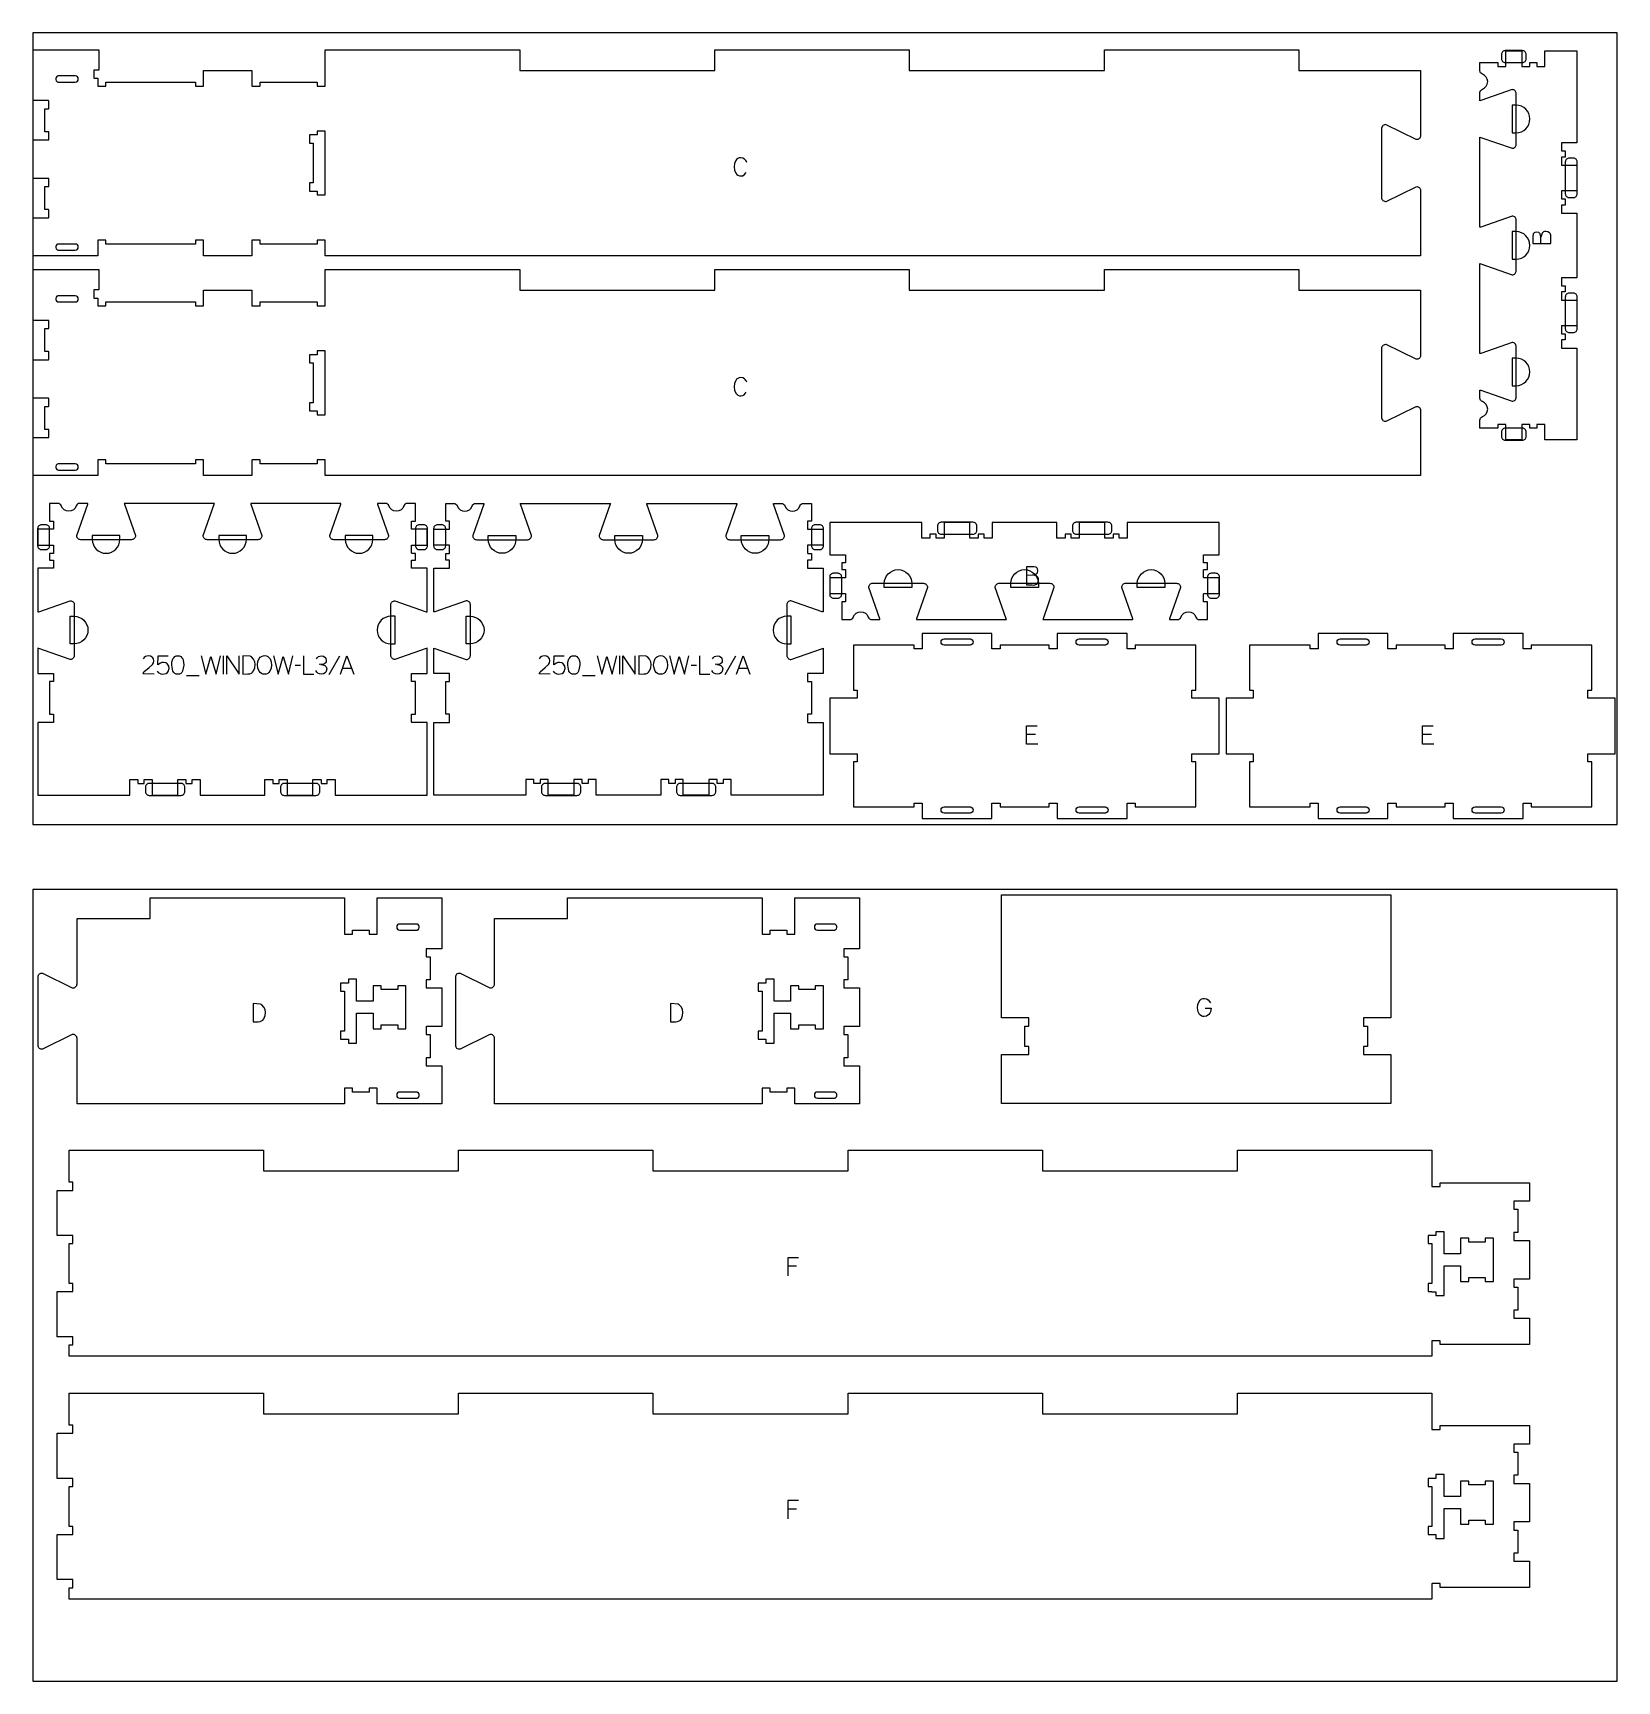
# Model space of a CAD drawing. Header units: millimetres. Extents: x -1220 to 1220, y -1270 to 3467.
# Drawn here: x -1220 to 1220, y -1270 to 1270 of the extents above; entities that cross this region are included whole.
import ezdxf

# ---------------------------------------------------------------- set-up
doc = ezdxf.new("R2010")
doc.units = ezdxf.units.MM
for name, color, linetype, true_color in [('0_SHEET_SPRUCEPLY_2440X122', 1, 'Continuous', 0xff0000), ('1_ANYTOOL_1MMDEEP_LABELS_S', 2, 'Continuous', 0xffff00), ('3_ANYTOOL_CUTTHROUGH_INSID', 4, 'Continuous', 0x00ffff), ('4_ANYTOOL_CUTTHROUGH_OUTSI', 5, 'Continuous', 0x0000ff), ('5_ANYTOOL_HALF_MILL_9MM_IN', 3, 'Continuous', 0x00ff00)]:
    doc.layers.add(name, color=color, linetype=linetype, true_color=true_color)

msp = doc.modelspace()

# ---------------------------------------------------------------- linework, layer by layer
at = {"layer": '0_SHEET_SPRUCEPLY_2440X122'}
for points in [[(-1220, 1270), (-1220, 50), (1220, 50), (1220, 1270)], [(-1220, -50), (-1220, -1270), (1220, -1270), (1220, -50)]]:
    msp.add_lwpolyline(points, close=True, dxfattribs=at)
at = {"layer": '1_ANYTOOL_1MMDEEP_LABELS_S'}
for p, q in [((-926.8, 310, 0), (-926.8, 282, 0)), ((-748, 309.6, 0), (-764.1, 280.8, 0)), ((-316.8, 310, 0), (-316.8, 282, 0)), ((-138, 309.6, 0), (-154.1, 280.8, 0)), ((-983.4, 279.6, 0), (-964.1, 279.6, 0)), ((-808.1, 295, 0), (-816.3, 294.9, 0)), ((-743.2, 290.9, 0), (-729.3, 290.9, 0)), ((-373.4, 279.6, 0), (-354.1, 279.6, 0)), ((-198.1, 295, 0), (-206.3, 294.9, 0)), ((-133.2, 290.9, 0), (-119.3, 290.9, 0)), ((324, 188.9, 0), (310.3, 188.9, 0)), ((934, 188.9, 0), (920.3, 188.9, 0)), ((-44, -630.7, 0), (-57.5, -630.7, 0)), ((-44, -1005, 0), (-57.5, -1005, 0))]:
    msp.add_line(p, q, dxfattribs=at)
for points in [[(-120.5, 1070.6, 0.131103), (-124.1, 1075.6), (-126.6, 1077.1), (-129.7, 1077.6), (-132.2, 1077.3), (-134.3, 1076.5), (-136.1, 1075.1), (-137.5, 1073.2), (-139.5, 1068.6), (-140.1, 1063.6), (-139.5, 1058.6), (-137.5, 1054), (-136, 1052.1), (-134.1, 1050.7), (-131.9, 1049.9), (-129.4, 1049.6), (-126.8, 1050), (-124.5, 1051.1), (-121.2, 1055)], [(-120.5, 731.8, 0.131103), (-124.1, 736.8), (-126.6, 738.3), (-129.7, 738.8), (-132.2, 738.5), (-134.3, 737.7), (-136.1, 736.3), (-137.5, 734.4), (-139.5, 729.8), (-140.1, 724.8), (-139.5, 719.7), (-137.5, 715.1), (-136, 713.2), (-134.1, 711.9), (-131.9, 711), (-129.4, 710.8), (-126.8, 711.1), (-124.5, 712.3), (-121.2, 716.2)]]:
    msp.add_lwpolyline(points, format="xyb", dxfattribs=at)
for points in [[(1090.2, 945.4), (1118.2, 945.4), (1118.2, 954.4), (1118.3, 956.8), (1118.2, 958.4), (1117.7, 959.8), (1117, 961.1), (1115.9, 962.1), (1113.2, 963.6), (1110.2, 964.1), (1108.5, 963.9), (1107, 963.4), (1105.7, 962.6), (1104.8, 961.4), (1103.5, 958.5), (1102.8, 955.2)], [(1102.9, 945.4), (1102.8, 955.2), (1101.4, 960.5), (1100.6, 961.6), (1099.5, 962.3), (1096.2, 962.9), (1093.6, 962.5), (1092.5, 962), (1091.7, 961.3), (1091, 960.5), (1090.6, 959.4), (1090.2, 956.7), (1090.2, 945.4)], [(310.3, 434.5), (320.1, 434.7), (325.5, 436.1), (326.5, 436.9), (327.2, 438), (327.8, 441.3), (327.4, 443.9), (326.9, 444.9), (326.3, 445.8), (325.4, 446.5), (324.3, 446.9), (321.6, 447.3), (310.3, 447.3)], [(310.3, 447.3), (310.3, 419.3), (319.3, 419.3), (321.7, 419.2), (323.3, 419.3), (324.8, 419.8), (326, 420.5), (327.1, 421.6), (328.5, 424.3), (329, 427.3), (328.8, 429), (328.3, 430.5), (327.5, 431.7), (326.3, 432.7), (323.4, 434), (320.1, 434.7)], [(-1033.4, 282), (-1050.5, 282.1), (-1049, 285.2), (-1041.1, 292.2), (-1036.1, 296.6), (-1034.4, 299.2), (-1033.9, 302.3), (-1034.5, 305.6), (-1035.2, 306.9), (-1036.2, 308), (-1038.9, 309.5), (-1042.2, 310), (-1044.8, 309.7), (-1046.9, 308.8), (-1048.7, 307.3), (-1050.1, 305.2)], [(-1028.8, 286.4), (-1027.2, 284.5), (-1025.2, 283.1), (-1023, 282.3), (-1020.5, 282), (-1015, 283), (-1012.9, 284.5), (-1011.2, 287), (-1010.6, 288.8), (-1010.3, 290.6), (-1010.9, 294.2), (-1012.6, 297.3), (-1013.8, 298.5), (-1015.3, 299.3), (-1019.1, 300), (-1021.6, 299.7), (-1023.7, 298.9), (-1027.7, 296), (-1027, 310), (-1011.9, 310)], [(-960.9, 310), (-953.7, 282), (-945.8, 309.2), (-937.9, 282), (-930.9, 310)], [(-921.2, 282), (-921.2, 310), (-902.5, 282), (-902.5, 310)], [(-849.5, 310), (-842.3, 282), (-834.4, 309.2), (-826.5, 282), (-819.5, 310)], [(-803.3, 310), (-803.3, 282), (-787.3, 282)], [(-783.1, 305.4), (-781.7, 307.4), (-780, 308.8), (-777.9, 309.7), (-775.4, 310), (-772.6, 309.6), (-770.3, 308.2), (-769.4, 307.3), (-768.8, 306.1), (-768.3, 303.2), (-768.6, 300.9), (-769.4, 299.3), (-770.6, 298.1), (-772.1, 297.4), (-779, 296.7)], [(-746.4, 282), (-736.3, 310), (-725.9, 282)], [(-423.4, 282), (-440.5, 282.1), (-439, 285.2), (-431.1, 292.2), (-426.1, 296.6), (-424.4, 299.2), (-423.9, 302.3), (-424.5, 305.6), (-425.2, 306.9), (-426.2, 308), (-428.9, 309.5), (-432.2, 310), (-434.8, 309.7), (-436.9, 308.8), (-438.7, 307.3), (-440.1, 305.2)], [(-418.8, 286.4), (-417.2, 284.5), (-415.2, 283.1), (-413, 282.3), (-410.5, 282), (-405, 283), (-402.9, 284.5), (-401.2, 287), (-400.6, 288.8), (-400.3, 290.6), (-400.9, 294.2), (-402.6, 297.3), (-403.8, 298.5), (-405.3, 299.3), (-409.1, 300), (-411.6, 299.7), (-413.7, 298.9), (-417.7, 296), (-417, 310), (-401.9, 310)], [(-350.9, 310), (-343.7, 282), (-335.8, 309.2), (-327.9, 282), (-320.9, 310)], [(-311.2, 282), (-311.2, 310), (-292.5, 282), (-292.5, 310)], [(-239.5, 310), (-232.3, 282), (-224.4, 309.2), (-216.5, 282), (-209.5, 310)], [(-193.3, 310), (-193.3, 282), (-177.3, 282)], [(-173.1, 305.4), (-171.7, 307.4), (-170, 308.8), (-167.9, 309.7), (-165.4, 310), (-162.6, 309.6), (-160.3, 308.2), (-159.4, 307.3), (-158.8, 306.1), (-158.3, 303.2), (-158.6, 300.9), (-159.4, 299.3), (-160.6, 298.1), (-162.1, 297.4), (-169, 296.7)], [(-136.4, 282), (-126.3, 310), (-115.9, 282)], [(-776.4, 296.7), (-773.3, 296.2), (-770.4, 295.1), (-769.2, 294.2), (-768.3, 293.1), (-767.8, 291.6), (-767.6, 289.9), (-768.2, 286.3), (-768.9, 284.9), (-769.9, 283.8), (-772.7, 282.5), (-776.3, 282), (-778.9, 282.3), (-781.1, 283.3), (-782.8, 285), (-784.1, 287.3)], [(-166.4, 296.7), (-163.3, 296.2), (-160.4, 295.1), (-159.2, 294.2), (-158.3, 293.1), (-157.8, 291.6), (-157.6, 289.9), (-158.2, 286.3), (-158.9, 284.9), (-159.9, 283.8), (-162.7, 282.5), (-166.3, 282), (-168.9, 282.3), (-171.1, 283.3), (-172.8, 285), (-174.1, 287.3)], [(328, 173.9), (310.3, 173.9), (310.3, 201.9), (326.9, 201.9)], [(938, 173.9), (920.3, 173.9), (920.3, 201.9), (936.9, 201.9)], [(585.6, -233.1), (594.7, -233.1), (593.7, -238.7), (592.7, -240.9), (591.2, -242.7), (587.8, -245.2), (584, -246), (582.1, -245.8), (580.3, -245.2), (577, -242.7), (575.6, -240.8), (574.6, -238.5), (573.8, -232.5), (574.4, -227.5), (576.2, -222.7), (577.7, -220.6), (579.6, -219.2), (581.9, -218.3), (584.7, -218), (587.7, -218.5), (590.1, -220.1), (593.6, -224.9)], [(-41, -617.7), (-57.5, -617.7), (-57.5, -645.7)], [(-41, -992), (-57.5, -992), (-57.5, -1020)]]:
    msp.add_lwpolyline(points, dxfattribs=at)
for points in [[(-996.9, 310.2), (-994.4, 309.9), (-992.3, 308.8), (-990.7, 307.2), (-989.4, 305.2), (-987.9, 300.5), (-987.5, 295.6), (-989.5, 286.4), (-990.7, 284.4), (-992.3, 282.9), (-994.4, 282), (-996.9, 281.8), (-999.5, 282), (-1001.5, 282.9), (-1003.2, 284.4), (-1004.4, 286.4), (-1006.3, 295.7), (-1005.9, 300.5), (-1004.4, 305.2), (-1003.2, 307.2), (-1001.5, 308.8), (-999.5, 309.9)], [(-896.9, 310), (-896.9, 282), (-888.9, 282.1), (-886, 282.4), (-883.6, 283.3), (-881.7, 284.7), (-880.3, 286.8), (-878.4, 291.5), (-877.8, 296.6), (-878.4, 300.9), (-880.1, 304.9), (-883.4, 308.4), (-885.4, 309.3)], [(-862.8, 310.3), (-860.2, 310), (-858.1, 308.9), (-854.9, 305.4), (-853, 300.8), (-852.4, 295.8), (-853.1, 291.1), (-855, 286.3), (-856.5, 284.2), (-858.3, 282.7), (-860.6, 281.8), (-863.1, 281.6), (-865.8, 281.9), (-868.1, 282.8), (-870, 284.3), (-871.5, 286.4), (-873.4, 291.2), (-874.1, 296.1), (-873.4, 301.1), (-871.4, 305.8), (-869.8, 307.8), (-867.9, 309.2), (-865.6, 310)], [(-386.9, 310.2), (-384.4, 309.9), (-382.3, 308.8), (-380.7, 307.2), (-379.4, 305.2), (-377.9, 300.5), (-377.5, 295.6), (-379.5, 286.4), (-380.7, 284.4), (-382.3, 282.9), (-384.4, 282), (-386.9, 281.8), (-389.5, 282), (-391.5, 282.9), (-393.2, 284.4), (-394.4, 286.4), (-396.3, 295.7), (-395.9, 300.5), (-394.4, 305.2), (-393.2, 307.2), (-391.5, 308.8), (-389.5, 309.9)], [(-286.9, 310), (-286.9, 282), (-278.9, 282.1), (-276, 282.4), (-273.6, 283.3), (-271.7, 284.7), (-270.3, 286.8), (-268.4, 291.5), (-267.8, 296.6), (-268.4, 300.9), (-270.1, 304.9), (-273.4, 308.4), (-275.4, 309.3)], [(-252.8, 310.3), (-250.2, 310), (-248.1, 308.9), (-244.9, 305.4), (-243, 300.8), (-242.4, 295.8), (-243.1, 291.1), (-245, 286.3), (-246.5, 284.2), (-248.3, 282.7), (-250.6, 281.8), (-253.1, 281.6), (-255.8, 281.9), (-258.1, 282.8), (-260, 284.3), (-261.5, 286.4), (-263.4, 291.2), (-264.1, 296.1), (-263.4, 301.1), (-261.4, 305.8), (-259.8, 307.8), (-257.9, 309.2), (-255.6, 310)], [(-881, -226), (-881, -254), (-873.1, -254), (-870.2, -253.6), (-867.8, -252.7), (-865.9, -251.3), (-864.4, -249.3), (-862.6, -244.5), (-862, -239.4), (-862.6, -235.1), (-864.3, -231.2), (-867.6, -227.6), (-869.6, -226.7)], [(-237.8, -226), (-237.8, -254), (-229.9, -254), (-227, -253.6), (-224.6, -252.7), (-222.7, -251.3), (-221.2, -249.3), (-219.4, -244.5), (-218.8, -239.4), (-219.4, -235.1), (-221.1, -231.2), (-224.4, -227.6), (-226.3, -226.7)]]:
    msp.add_lwpolyline(points, close=True, dxfattribs=at)
at = {"layer": '3_ANYTOOL_CUTTHROUGH_INSID'}
for points in [[(-1155, 1203.7), (-1180.7, 1203.7), (-1181.5, 1203.7), (-1182.3, 1203.4), (-1183, 1202.9), (-1184.1, 1201.6), (-1184.7, 1199.9), (-1184.7, 1198.1), (-1184.1, 1196.4), (-1183, 1195.1), (-1182.3, 1194.6), (-1181.5, 1194.3), (-1180.7, 1194.2), (-1155, 1194.2, 1)], [(-1155, 935.2, 1), (-1155, 944.7), (-1180.7, 944.7), (-1181.5, 944.7), (-1182.3, 944.4), (-1183, 943.9), (-1184.1, 942.6), (-1184.7, 940.9), (-1184.7, 939.1), (-1184.1, 937.4), (-1183, 936.1), (-1182.3, 935.6), (-1181.5, 935.3), (-1180.7, 935.2)], [(-1155, 864.9), (-1180.7, 864.9), (-1181.5, 864.8), (-1182.3, 864.6), (-1183, 864.1), (-1184.1, 862.7), (-1184.7, 861), (-1184.7, 859.3), (-1184.1, 857.6), (-1183, 856.2), (-1182.3, 855.8), (-1181.5, 855.5), (-1180.7, 855.4), (-1155, 855.4, 1)], [(-1155, 596.4, 1), (-1155, 605.9), (-1180.7, 605.9), (-1181.5, 605.8), (-1182.3, 605.6), (-1183, 605.1), (-1184.1, 603.7), (-1184.7, 602), (-1184.7, 600.3), (-1184.1, 598.6), (-1183, 597.2), (-1182.3, 596.8), (-1181.5, 596.5), (-1180.7, 596.4)], [(223.5, 326.7), (183.5, 326.7, -1), (183.5, 336.2), (223.5, 336.2, -1)], [(431.5, 326.7), (391.5, 326.7, -1), (391.5, 336.2), (431.5, 336.2, -1)], [(793.5, 326.7, -1), (793.5, 336.2), (833.5, 336.2, -1), (833.5, 326.7)], [(1001.5, 326.7, -1), (1001.5, 336.2), (1041.5, 336.2, -1), (1041.5, 326.7)], [(223.5, 77.2, -1), (223.5, 67.7), (183.5, 67.7, -1), (183.5, 77.2)], [(431.5, 77.2, -1), (431.5, 67.7), (391.5, 67.7, -1), (391.5, 77.2)], [(793.5, 77.2), (833.5, 77.2, -1), (833.5, 67.7), (793.5, 67.7, -1)], [(1001.5, 77.2), (1041.5, 77.2, -1), (1041.5, 67.7), (1001.5, 67.7, -1)], [(-654.9, -103.3, 1), (-654.9, -112.8), (-629.1, -112.8), (-628.3, -112.7), (-627.6, -112.5), (-626.8, -112), (-625.7, -110.6), (-625.2, -108.9), (-625.2, -107.2), (-625.7, -105.5), (-626.8, -104.1), (-627.6, -103.7), (-628.3, -103.4), (-629.1, -103.3)], [(-11.6, -103.3, 1), (-11.6, -112.8), (14.1, -112.8), (14.9, -112.7), (15.7, -112.5), (16.4, -112), (17.5, -110.6), (18.1, -108.9), (18.1, -107.2), (17.5, -105.5), (16.4, -104.1), (15.7, -103.7), (14.9, -103.4), (14.1, -103.3)], [(-654.9, -371.8), (-629.1, -371.8), (-628.3, -371.7), (-627.6, -371.5), (-626.8, -371), (-625.7, -369.6), (-625.2, -367.9), (-625.2, -366.2), (-625.7, -364.5), (-626.8, -363.1), (-627.6, -362.7), (-628.3, -362.4), (-629.1, -362.3), (-654.9, -362.3, 1)], [(-11.6, -371.8), (14.1, -371.8), (14.9, -371.7), (15.7, -371.5), (16.4, -371), (17.5, -369.6), (18.1, -367.9), (18.1, -366.2), (17.5, -364.5), (16.4, -363.1), (15.7, -362.7), (14.9, -362.4), (14.1, -362.3), (-11.6, -362.3, 1)]]:
    msp.add_lwpolyline(points, format="xyb", close=True, dxfattribs=at)
for points in [[(-769.7, 1020.3), (-769.7, 1118.8), (-782.2, 1118.8), (-782.2, 1112.8), (-794.2, 1112.8), (-794.2, 1100.3), (-788.2, 1100.3), (-788.2, 1038.8), (-794.2, 1038.8), (-794.2, 1026.3), (-782.2, 1026.3), (-782.2, 1020.3)], [(-769.7, 681.5), (-769.7, 780), (-782.2, 780), (-782.2, 774), (-794.2, 774), (-794.2, 761.5), (-788.2, 761.5), (-788.2, 700), (-794.2, 700), (-794.2, 687.5), (-782.2, 687.5), (-782.2, 681.5)], [(-746.1, -280.8), (-734.1, -280.8), (-734.1, -286.8), (-721.6, -286.8), (-721.6, -240.8), (-696.1, -240.8), (-696.1, -264.8), (-683.6, -264.8), (-683.6, -258.8), (-658.1, -258.8), (-658.1, -264.8), (-645.6, -264.8), (-645.6, -198.3), (-658.1, -198.3), (-658.1, -204.3), (-683.6, -204.3), (-683.6, -198.3), (-696.1, -198.3), (-696.1, -222.3), (-721.6, -222.3), (-721.6, -188.3), (-734.1, -188.3), (-734.1, -194.3), (-746.1, -194.3), (-746.1, -206.8), (-740.1, -206.8), (-740.1, -268.3), (-746.1, -268.3)], [(-102.9, -280.8), (-90.9, -280.8), (-90.9, -286.8), (-78.4, -286.8), (-78.4, -240.8), (-52.9, -240.8), (-52.9, -264.8), (-40.4, -264.8), (-40.4, -258.8), (-14.9, -258.8), (-14.9, -264.8), (-2.4, -264.8), (-2.4, -198.3), (-14.9, -198.3), (-14.9, -204.3), (-40.4, -204.3), (-40.4, -198.3), (-52.9, -198.3), (-52.9, -222.3), (-78.4, -222.3), (-78.4, -188.3), (-90.9, -188.3), (-90.9, -194.3), (-102.9, -194.3), (-102.9, -206.8), (-96.9, -206.8), (-96.9, -268.3), (-102.9, -268.3)], [(929, -669.9), (935, -669.9), (935, -670), (941, -670), (941, -676), (953.5, -676), (953.5, -630), (979, -630), (979, -654), (991.5, -654), (991.5, -648), (1017, -648), (1017, -654), (1029.5, -654), (1029.5, -587.5), (1017, -587.5), (1017, -593.5), (991.5, -593.5), (991.5, -587.5), (979, -587.5), (979, -611.5), (953.5, -611.5), (953.5, -577.5), (941, -577.5), (941, -583.5), (935.5, -583.5), (935.5, -583.4), (929, -583.4), (929, -595.9), (935, -595.9), (935, -657.4), (929, -657.4)], [(929, -1044.2), (935, -1044.2), (935, -1044.3), (941, -1044.3), (941, -1050.3), (953.5, -1050.3), (953.5, -1004.3), (979, -1004.3), (979, -1028.3), (991.5, -1028.3), (991.5, -1022.3), (1017, -1022.3), (1017, -1028.3), (1029.5, -1028.3), (1029.5, -961.8), (1017, -961.8), (1017, -967.8), (991.5, -967.8), (991.5, -961.8), (979, -961.8), (979, -985.8), (953.5, -985.8), (953.5, -951.8), (941, -951.8), (941, -957.8), (935.5, -957.8), (935.5, -957.7), (929, -957.7), (929, -970.2), (935, -970.2), (935, -1031.7), (929, -1031.7)]]:
    msp.add_lwpolyline(points, close=True, dxfattribs=at)
at = {"layer": '4_ANYTOOL_CUTTHROUGH_OUTSI'}
for points in [[(730, 1212.2), (917.3, 1212.2), (917.3, 1111.6, -0.461531), (910.6, 1105.9), (864.6, 1128.6), (864.5, 1128.6, 0.463455), (857.3, 1122.4), (857.3, 1016.6, 0.463455), (864.5, 1010.4), (864.6, 1010.4), (910.6, 1033.1, -0.461531), (917.3, 1027.4), (917.3, 926.7), (-769.7, 926.7), (-769.7, 950.5, 0.414214), (-770, 950.7), (-782, 950.7, 0.414214), (-782.2, 950.5), (-782.2, 944.7), (-870.2, 944.7), (-870.2, 950.5, 0.414214), (-870.5, 950.7), (-882.5, 950.7, 0.414214), (-882.7, 950.5), (-882.7, 926.7), (-957.2, 926.7), (-957.2, 950.5, 0.414214), (-957.5, 950.7), (-969.5, 950.7, 0.414214), (-969.7, 950.5), (-969.7, 944.7), (-1107.7, 944.7), (-1107.7, 950.5, 0.414214), (-1108, 950.7), (-1120, 950.7, 0.414214), (-1120.2, 950.5), (-1120.2, 926.7), (-1219.7, 926.7), (-1219.7, 985.2), (-1196, 985.2, 0.414214), (-1195.8, 985.5), (-1195.8, 997.5, 0.414214), (-1196, 997.7), (-1201.8, 997.7), (-1201.8, 1033.2), (-1196, 1033.2, 0.414214), (-1195.8, 1033.5), (-1195.8, 1045.5, 0.414214), (-1196, 1045.7), (-1219.7, 1045.7), (-1219.7, 1105.2), (-1196, 1105.2, 0.414214), (-1195.8, 1105.5), (-1195.8, 1117.5, 0.414214), (-1196, 1117.7), (-1201.8, 1117.7), (-1201.8, 1153.2), (-1196, 1153.2, 0.414214), (-1195.8, 1153.5), (-1195.8, 1165.5, 0.414214), (-1196, 1165.7), (-1219.7, 1165.7), (-1219.7, 1244.2), (-1118.8, 1244.2), (-1118.8, 1212.7), (-1126, 1212.7, 0.414214), (-1126.2, 1212.5), (-1126.2, 1200.5, 0.414214), (-1126, 1200.2), (-1120.2, 1200.2), (-1120.2, 1188.5, 0.414214), (-1120, 1188.2), (-1108, 1188.2, 0.414214), (-1107.7, 1188.5), (-1107.7, 1194.2), (-969.7, 1194.2), (-969.7, 1188.5, 0.414214), (-969.5, 1188.2), (-957.5, 1188.2, 0.414214), (-957.2, 1188.5), (-957.2, 1212.2), (-882.7, 1212.2), (-882.7, 1188.5, 0.414214), (-882.5, 1188.2), (-870.5, 1188.2, 0.414214), (-870.2, 1188.5), (-870.2, 1194.2), (-782.2, 1194.2), (-782.2, 1188.5, 0.414214), (-782, 1188.2), (-770, 1188.2, 0.414214), (-769.7, 1188.5), (-769.7, 1244.2), (-470.3, 1244.2), (-470.3, 1212.5, 0.414214), (-470, 1212.2), (-170, 1212.2, 0.414214), (-169.7, 1212.5), (-169.7, 1244.2), (129.8, 1244.2), (129.8, 1212.5, 0.414214), (130, 1212.2), (430, 1212.2, 0.414214), (430.3, 1212.5), (430.3, 1244.2), (729.8, 1244.2), (729.8, 1212.5, 0.414214)], [(1010.2, 970.9), (1008.8, 970.7), (1008.8, 1109.4), (1010.2, 1109.1), (1058.4, 1092.2), (1058.5, 1092.2, 0.414214), (1064.8, 1098.5), (1064.8, 1176.5, 0.414214), (1058.5, 1182.7), (1058.4, 1182.7), (1010.1, 1165.8), (1008.8, 1165.6), (1008.8, 1178, -0.317837), (1012.6, 1183.4, 0.707107), (1012.6, 1206.5, -0.317837), (1008.8, 1211.9), (1008.8, 1224.3), (1036.3, 1224.3), (1036.3, 1218.6, 0.414214), (1036.5, 1218.3), (1048.5, 1218.3, 0.414214), (1048.8, 1218.6), (1048.8, 1242.3), (1073.3, 1242.3), (1073.3, 1218.6, 0.414214), (1073.5, 1218.3), (1085.5, 1218.3, 0.414214), (1085.8, 1218.6), (1085.8, 1224.3), (1096.3, 1224.3), (1096.3, 1218.6, 0.414214), (1096.5, 1218.3), (1108.5, 1218.3, 0.414214), (1108.8, 1218.6), (1108.8, 1242.3), (1158.3, 1242.3), (1158.3, 1100.8), (1134.5, 1100.8, 0.414214), (1134.3, 1100.6), (1134.3, 1088.6, 0.414214), (1134.5, 1088.3), (1140.3, 1088.3), (1140.3, 1078.8), (1134.5, 1078.8, 0.414214), (1134.3, 1078.6), (1134.3, 1066.6, 0.414214), (1134.5, 1066.3), (1158.3, 1066.3), (1158.3, 1026.8), (1134.5, 1026.8, 0.414214), (1134.3, 1026.6), (1134.3, 1014.6, 0.414214), (1134.5, 1014.3), (1140.3, 1014.3), (1140.3, 1004.8), (1134.5, 1004.8, 0.414214), (1134.3, 1004.6), (1134.3, 992.6, 0.414214), (1134.5, 992.3), (1158.3, 992.3), (1158.3, 892.8), (1134.5, 892.8, 0.414214), (1134.3, 892.6), (1134.3, 880.6, 0.414214), (1134.5, 880.3), (1140.3, 880.3), (1140.3, 870.8), (1134.5, 870.8, 0.414214), (1134.3, 870.6), (1134.3, 858.6, 0.414214), (1134.5, 858.3), (1158.3, 858.3), (1158.3, 818.8), (1134.5, 818.8, 0.414214), (1134.3, 818.6), (1134.3, 806.6, 0.414214), (1134.5, 806.3), (1140.3, 806.3), (1140.3, 796.8), (1134.5, 796.8, 0.414214), (1134.3, 796.6), (1134.3, 784.6, 0.414214), (1134.5, 784.3), (1158.3, 784.3), (1158.3, 642.8), (1108.8, 642.8), (1108.8, 666.6, 0.414214), (1108.5, 666.8), (1096.5, 666.8, 0.414214), (1096.3, 666.6), (1096.3, 660.8), (1085.8, 660.8), (1085.8, 666.6, 0.414214), (1085.5, 666.8), (1073.5, 666.8, 0.414214), (1073.3, 666.6), (1073.3, 642.8), (1048.8, 642.8), (1048.8, 666.6, 0.414214), (1048.5, 666.8), (1036.5, 666.8, 0.414214), (1036.3, 666.6), (1036.3, 660.8), (1008.8, 660.8), (1008.8, 673.2, -0.317837), (1012.6, 678.7, 0.707107), (1012.6, 701.8, -0.317837), (1008.8, 707.2), (1008.8, 719.6), (1010.2, 719.3), (1058.4, 702.4), (1058.5, 702.4, 0.414214), (1064.8, 708.7), (1064.8, 786.7, 0.414214), (1058.5, 792.9), (1058.4, 792.9), (1010.1, 776), (1008.8, 775.8), (1008.8, 914.5), (1010.2, 914.2), (1058.4, 897.3), (1058.5, 897.3, 0.414214), (1064.8, 903.6), (1064.8, 981.6, 0.414214), (1058.5, 987.8), (1058.4, 987.8)], [(730, 873.4), (917.3, 873.4), (917.3, 772.7, -0.461531), (910.6, 767.1), (864.6, 789.7), (864.5, 789.7, 0.463455), (857.3, 783.6), (857.3, 677.7, 0.463455), (864.5, 671.6), (864.6, 671.6), (910.6, 694.3, -0.461531), (917.3, 688.6), (917.3, 587.9), (-769.7, 587.9), (-769.7, 611.7, 0.414214), (-770, 611.9), (-782, 611.9, 0.414214), (-782.2, 611.7), (-782.2, 605.9), (-870.2, 605.9), (-870.2, 611.7, 0.414214), (-870.5, 611.9), (-882.5, 611.9, 0.414214), (-882.7, 611.7), (-882.7, 587.9), (-957.2, 587.9), (-957.2, 611.7, 0.414214), (-957.5, 611.9), (-969.5, 611.9, 0.414214), (-969.7, 611.7), (-969.7, 605.9), (-1107.7, 605.9), (-1107.7, 611.7, 0.414214), (-1108, 611.9), (-1120, 611.9, 0.414214), (-1120.2, 611.7), (-1120.2, 587.9), (-1219.7, 587.9), (-1219.7, 646.4), (-1196, 646.4, 0.414214), (-1195.8, 646.7), (-1195.8, 658.7, 0.414214), (-1196, 658.9), (-1201.8, 658.9), (-1201.8, 694.4), (-1196, 694.4, 0.414214), (-1195.8, 694.7), (-1195.8, 706.7, 0.414214), (-1196, 706.9), (-1219.7, 706.9), (-1219.7, 766.4), (-1196, 766.4, 0.414214), (-1195.8, 766.7), (-1195.8, 778.7, 0.414214), (-1196, 778.9), (-1201.8, 778.9), (-1201.8, 814.4), (-1196, 814.4, 0.414214), (-1195.8, 814.7), (-1195.8, 826.7, 0.414214), (-1196, 826.9), (-1219.7, 826.9), (-1219.7, 905.4), (-1118.8, 905.4), (-1118.8, 873.9), (-1126, 873.9, 0.414214), (-1126.2, 873.7), (-1126.2, 861.7, 0.414214), (-1126, 861.4), (-1120.2, 861.4), (-1120.2, 849.7, 0.414214), (-1120, 849.4), (-1108, 849.4, 0.414214), (-1107.7, 849.7), (-1107.7, 855.4), (-969.7, 855.4), (-969.7, 849.7, 0.414214), (-969.5, 849.4), (-957.5, 849.4, 0.414214), (-957.2, 849.7), (-957.2, 873.4), (-882.7, 873.4), (-882.7, 849.7, 0.414214), (-882.5, 849.4), (-870.5, 849.4, 0.414214), (-870.2, 849.7), (-870.2, 855.4), (-782.2, 855.4), (-782.2, 849.7, 0.414214), (-782, 849.4), (-770, 849.4, 0.414214), (-769.7, 849.7), (-769.7, 905.4), (-470.3, 905.4), (-470.3, 873.7, 0.414214), (-470, 873.4), (-170, 873.4, 0.414214), (-169.7, 873.7), (-169.7, 905.4), (129.8, 905.4), (129.8, 873.7, 0.414214), (130, 873.4), (430, 873.4, 0.414214), (430.3, 873.7), (430.3, 905.4), (729.8, 905.4), (729.8, 873.7, 0.414214)], [(-1156.3, 388.7), (-1156.3, 310.7, -0.414214), (-1162.5, 304.5), (-1162.6, 304.5), (-1210.9, 321.4), (-1212.3, 321.6), (-1212.3, 283), (-1188.5, 283, -0.414214), (-1188.3, 282.8), (-1188.3, 270.8, -0.414214), (-1188.5, 270.5), (-1194.3, 270.5), (-1194.3, 220), (-1188.5, 220, -0.414214), (-1188.3, 219.8), (-1188.3, 207.8, -0.414214), (-1188.5, 207.5), (-1212.3, 207.5), (-1212.3, 95.5), (-1070.8, 95.5), (-1070.8, 119.3, -0.414214), (-1070.5, 119.5), (-1058.5, 119.5, -0.414214), (-1058.3, 119.3), (-1058.3, 113.5), (-1048.8, 113.5), (-1048.8, 119.3, -0.414214), (-1048.5, 119.5), (-1036.5, 119.5, -0.414214), (-1036.3, 119.3), (-1036.3, 95.5), (-996.8, 95.5), (-996.8, 119.3, -0.414214), (-996.5, 119.5), (-984.5, 119.5, -0.414214), (-984.3, 119.3), (-984.3, 113.5), (-974.8, 113.5), (-974.8, 119.3, -0.414214), (-974.5, 119.5), (-962.5, 119.5, -0.414214), (-962.3, 119.3), (-962.3, 95.5), (-862.8, 95.5), (-862.8, 119.3, -0.414214), (-862.5, 119.5), (-850.5, 119.5, -0.414214), (-850.3, 119.3), (-850.3, 113.5), (-840.8, 113.5), (-840.8, 119.3, -0.414214), (-840.5, 119.5), (-828.5, 119.5, -0.414214), (-828.3, 119.3), (-828.3, 95.5), (-788.8, 95.5), (-788.8, 119.3, -0.414214), (-788.5, 119.5), (-776.5, 119.5, -0.414214), (-776.3, 119.3), (-776.3, 113.5), (-766.8, 113.5), (-766.8, 119.3, -0.414214), (-766.5, 119.5), (-754.5, 119.5, -0.414214), (-754.3, 119.3), (-754.3, 95.5), (-612.8, 95.5), (-612.8, 207.5), (-636.5, 207.5, -0.414214), (-636.8, 207.8), (-636.8, 219.8, -0.414214), (-636.5, 220), (-630.8, 220), (-630.8, 270.5), (-636.5, 270.5, -0.414214), (-636.8, 270.8), (-636.8, 282.8, -0.414214), (-636.5, 283), (-612.8, 283), (-612.8, 321.6), (-614.2, 321.4), (-662.4, 304.5), (-662.5, 304.5, -0.414214), (-668.8, 310.7), (-668.8, 388.7, -0.414214), (-662.5, 395), (-662.4, 395), (-614.1, 378.1), (-612.8, 377.8), (-612.8, 445), (-636.5, 445, -0.414214), (-636.8, 445.3), (-636.8, 457.3, -0.414214), (-636.5, 457.5), (-630.8, 457.5), (-630.8, 468), (-636.5, 468, -0.414214), (-636.8, 468.3), (-636.8, 480.3, -0.414214), (-636.5, 480.5), (-612.8, 480.5), (-612.8, 505), (-636.5, 505, -0.414214), (-636.8, 505.3), (-636.8, 517.3, -0.414214), (-636.5, 517.5), (-630.8, 517.5), (-630.8, 545), (-643.2, 545, 0.317837), (-648.6, 541.2, -0.707107), (-671.7, 541.2, 0.317837), (-677.1, 545), (-689.5, 545), (-689.3, 543.6), (-672.4, 495.4), (-672.4, 495.3, -0.414214), (-678.6, 489), (-756.6, 489, -0.414214), (-762.9, 495.3), (-762.8, 495.4), (-745.9, 543.6), (-745.7, 545), (-884.4, 545), (-884.2, 543.6), (-867.3, 495.4), (-867.3, 495.3, -0.414214), (-873.5, 489), (-951.5, 489, -0.414214), (-957.8, 495.3), (-957.7, 495.4), (-940.8, 543.6), (-940.6, 545), (-1079.3, 545), (-1079.1, 543.6), (-1062.2, 495.4), (-1062.2, 495.3, -0.414214), (-1068.4, 489), (-1146.4, 489, -0.414214), (-1152.7, 495.3), (-1152.6, 495.4), (-1135.7, 543.6), (-1135.5, 545), (-1147.9, 545, 0.317837), (-1153.3, 541.2, -0.707107), (-1176.4, 541.2, 0.317837), (-1181.9, 545), (-1194.3, 545), (-1194.3, 517.5), (-1188.5, 517.5, -0.414214), (-1188.3, 517.3), (-1188.3, 505.3, -0.414214), (-1188.5, 505), (-1212.3, 505), (-1212.3, 480.5), (-1188.5, 480.5, -0.414214), (-1188.3, 480.3), (-1188.3, 468.3, -0.414214), (-1188.5, 468), (-1194.3, 468), (-1194.3, 457.5), (-1188.5, 457.5, -0.414214), (-1188.3, 457.3), (-1188.3, 445.3, -0.414214), (-1188.5, 445), (-1212.3, 445), (-1212.3, 377.8), (-1210.9, 378.1), (-1162.6, 395), (-1162.5, 395, -0.414214)], [(-58.8, 388.7), (-58.8, 310.7, 0.414214), (-52.5, 304.5), (-52.4, 304.5), (-4.1, 321.4), (-2.8, 321.6), (-2.8, 283), (-26.5, 283, 0.414214), (-26.8, 282.8), (-26.8, 270.8, 0.414214), (-26.5, 270.5), (-20.8, 270.5), (-20.8, 220), (-26.5, 220, 0.414214), (-26.8, 219.8), (-26.8, 207.8, 0.414214), (-26.5, 207.5), (-2.8, 207.5), (-2.8, 95.5), (-144.3, 95.5), (-144.3, 119.3, 0.414214), (-144.5, 119.5), (-156.5, 119.5, 0.414214), (-156.8, 119.3), (-156.8, 113.5), (-166.3, 113.5), (-166.3, 119.3, 0.414214), (-166.5, 119.5), (-178.5, 119.5, 0.414214), (-178.8, 119.3), (-178.8, 95.5), (-218.3, 95.5), (-218.3, 119.3, 0.414214), (-218.5, 119.5), (-230.5, 119.5, 0.414214), (-230.8, 119.3), (-230.8, 113.5), (-240.3, 113.5), (-240.3, 119.3, 0.414214), (-240.5, 119.5), (-252.5, 119.5, 0.414214), (-252.8, 119.3), (-252.8, 95.5), (-352.3, 95.5), (-352.3, 119.3, 0.414214), (-352.5, 119.5), (-364.5, 119.5, 0.414214), (-364.8, 119.3), (-364.8, 113.5), (-374.3, 113.5), (-374.3, 119.3, 0.414214), (-374.5, 119.5), (-386.5, 119.5, 0.414214), (-386.8, 119.3), (-386.8, 95.5), (-426.3, 95.5), (-426.3, 119.3, 0.414214), (-426.5, 119.5), (-438.5, 119.5, 0.414214), (-438.8, 119.3), (-438.8, 113.5), (-448.3, 113.5), (-448.3, 119.3, 0.414214), (-448.5, 119.5), (-460.5, 119.5, 0.414214), (-460.8, 119.3), (-460.8, 95.5), (-602.3, 95.5), (-602.3, 207.5), (-578.5, 207.5, 0.414214), (-578.3, 207.8), (-578.3, 219.8, 0.414214), (-578.5, 220), (-584.3, 220), (-584.3, 270.5), (-578.5, 270.5, 0.414214), (-578.3, 270.8), (-578.3, 282.8, 0.414214), (-578.5, 283), (-602.3, 283), (-602.3, 321.6), (-600.9, 321.4), (-552.6, 304.5), (-552.5, 304.5, 0.414214), (-546.3, 310.7), (-546.3, 388.7, 0.414214), (-552.5, 395), (-552.6, 395), (-600.9, 378.1), (-602.3, 377.8), (-602.3, 445), (-578.5, 445, 0.414214), (-578.3, 445.3), (-578.3, 457.3, 0.414214), (-578.5, 457.5), (-584.3, 457.5), (-584.3, 468), (-578.5, 468, 0.414214), (-578.3, 468.3), (-578.3, 480.3, 0.414214), (-578.5, 480.5), (-602.3, 480.5), (-602.3, 505), (-578.5, 505, 0.414214), (-578.3, 505.3), (-578.3, 517.3, 0.414214), (-578.5, 517.5), (-584.3, 517.5), (-584.3, 545), (-571.9, 545, -0.317837), (-566.4, 541.2, 0.707107), (-543.3, 541.2, -0.317837), (-537.9, 545), (-525.5, 545), (-525.7, 543.6), (-542.6, 495.4), (-542.7, 495.3, 0.414214), (-536.4, 489), (-458.4, 489, 0.414214), (-452.2, 495.3), (-452.2, 495.4), (-469.1, 543.6), (-469.3, 545), (-330.6, 545), (-330.8, 543.6), (-347.7, 495.4), (-347.8, 495.3, 0.414214), (-341.5, 489), (-263.5, 489, 0.414214), (-257.3, 495.3), (-257.3, 495.4), (-274.2, 543.6), (-274.4, 545), (-135.7, 545), (-135.9, 543.6), (-152.8, 495.4), (-152.9, 495.3, 0.414214), (-146.6, 489), (-68.6, 489, 0.414214), (-62.4, 495.3), (-62.4, 495.4), (-79.3, 543.6), (-79.5, 545), (-67.1, 545, -0.317837), (-61.7, 541.2, 0.707107), (-38.6, 541.2, -0.317837), (-33.2, 545), (-20.8, 545), (-20.8, 517.5), (-26.5, 517.5, 0.414214), (-26.8, 517.3), (-26.8, 505.3, 0.414214), (-26.5, 505), (-2.8, 505), (-2.8, 480.5), (-26.5, 480.5, 0.414214), (-26.8, 480.3), (-26.8, 468.3, 0.414214), (-26.5, 468), (-20.8, 468), (-20.8, 457.5), (-26.5, 457.5, 0.414214), (-26.8, 457.3), (-26.8, 445.3, 0.414214), (-26.5, 445), (-2.8, 445), (-2.8, 377.8), (-4.2, 378.1), (-52.4, 395), (-52.5, 395, 0.414214)], [(335.8, 367.3), (335.6, 365.9), (474.3, 365.9), (474.1, 367.3), (457.2, 415.5), (457.1, 415.6, -0.414214), (463.4, 421.9), (541.4, 421.9, -0.414214), (547.6, 415.6), (547.6, 415.5), (530.7, 367.3), (530.5, 365.9), (542.9, 365.9, 0.317837), (548.3, 369.7, -0.707107), (571.4, 369.7, 0.317837), (576.8, 365.9), (589.2, 365.9), (589.2, 393.4), (583.5, 393.4, -0.414214), (583.2, 393.6), (583.2, 405.6, -0.414214), (583.5, 405.9), (607.2, 405.9), (607.2, 430.4), (583.5, 430.4, -0.414214), (583.2, 430.6), (583.2, 442.6, -0.414214), (583.5, 442.9), (589.2, 442.9), (589.2, 453.4), (583.5, 453.4, -0.414214), (583.2, 453.6), (583.2, 465.6, -0.414214), (583.5, 465.9), (607.2, 465.9), (607.2, 515.4), (465.7, 515.4), (465.7, 491.6, -0.414214), (465.5, 491.4), (453.5, 491.4, -0.414214), (453.2, 491.6), (453.2, 497.4), (443.7, 497.4), (443.7, 491.6, -0.414214), (443.5, 491.4), (431.5, 491.4, -0.414214), (431.2, 491.6), (431.2, 515.4), (391.7, 515.4), (391.7, 491.6, -0.414214), (391.5, 491.4), (379.5, 491.4, -0.414214), (379.2, 491.6), (379.2, 497.4), (369.7, 497.4), (369.7, 491.6, -0.414214), (369.5, 491.4), (357.5, 491.4, -0.414214), (357.2, 491.6), (357.2, 515.4), (257.7, 515.4), (257.7, 491.6, -0.414214), (257.5, 491.4), (245.5, 491.4, -0.414214), (245.2, 491.6), (245.2, 497.4), (235.7, 497.4), (235.7, 491.6, -0.414214), (235.5, 491.4), (223.5, 491.4, -0.414214), (223.2, 491.6), (223.2, 515.4), (183.7, 515.4), (183.7, 491.6, -0.414214), (183.5, 491.4), (171.5, 491.4, -0.414214), (171.2, 491.6), (171.2, 497.4), (161.7, 497.4), (161.7, 491.6, -0.414214), (161.5, 491.4), (149.5, 491.4, -0.414214), (149.2, 491.6), (149.2, 515.4), (7.7, 515.4), (7.7, 465.9), (31.5, 465.9, -0.414214), (31.7, 465.6), (31.7, 453.6, -0.414214), (31.5, 453.4), (25.7, 453.4), (25.7, 442.9), (31.5, 442.9, -0.414214), (31.7, 442.6), (31.7, 430.6, -0.414214), (31.5, 430.4), (7.7, 430.4), (7.7, 405.9), (31.5, 405.9, -0.414214), (31.7, 405.6), (31.7, 393.6, -0.414214), (31.5, 393.4), (25.7, 393.4), (25.7, 365.9), (38.1, 365.9, 0.317837), (43.6, 369.7, -0.707107), (66.7, 369.7, 0.317837), (72.1, 365.9), (84.5, 365.9), (84.3, 367.3), (67.4, 415.5), (67.3, 415.6, -0.414214), (73.6, 421.9), (151.6, 421.9, -0.414214), (157.8, 415.6), (157.8, 415.5), (140.9, 367.3), (140.7, 365.9), (279.4, 365.9), (279.2, 367.3), (262.3, 415.5), (262.2, 415.6, -0.414214), (268.5, 421.9), (346.5, 421.9, -0.414214), (352.7, 415.6), (352.7, 415.5)], [(137.2, 82.9, -0.414214), (137.5, 83.2), (149.5, 83.2, -0.414214), (149.7, 82.9), (149.7, 59.2), (257.2, 59.2), (257.2, 82.9, -0.414214), (257.5, 83.2), (269.5, 83.2, -0.414214), (269.7, 82.9), (269.7, 77.2), (345.2, 77.2), (345.2, 82.9, -0.414214), (345.5, 83.2), (357.5, 83.2, -0.414214), (357.7, 82.9), (357.7, 59.2), (465.2, 59.2), (465.2, 82.9, -0.414214), (465.5, 83.2), (477.5, 83.2, -0.414214), (477.7, 82.9), (477.7, 77.2), (571.2, 77.2), (571.2, 146.7), (565.5, 146.7, -0.414214), (565.2, 146.9), (565.2, 158.9, -0.414214), (565.5, 159.2), (607.2, 159.2), (607.2, 244.7), (565.5, 244.7, -0.414214), (565.2, 244.9), (565.2, 256.9, -0.414214), (565.5, 257.2), (571.2, 257.2), (571.2, 326.7), (477.7, 326.7), (477.7, 320.9, -0.414214), (477.5, 320.7), (465.5, 320.7, -0.414214), (465.2, 320.9), (465.2, 344.7), (357.7, 344.7), (357.7, 320.9, -0.414214), (357.5, 320.7), (345.5, 320.7, -0.414214), (345.2, 320.9), (345.2, 326.7), (269.7, 326.7), (269.7, 320.9, -0.414214), (269.5, 320.7), (257.5, 320.7, -0.414214), (257.2, 320.9), (257.2, 344.7), (149.7, 344.7), (149.7, 320.9, -0.414214), (149.5, 320.7), (137.5, 320.7, -0.414214), (137.2, 320.9), (137.2, 326.7), (43.7, 326.7), (43.7, 257.2), (49.5, 257.2, -0.414214), (49.7, 256.9), (49.7, 244.9, -0.414214), (49.5, 244.7), (7.7, 244.7), (7.7, 159.2), (49.5, 159.2, -0.414214), (49.7, 158.9), (49.7, 146.9, -0.414214), (49.5, 146.7), (43.7, 146.7), (43.7, 77.2), (137.2, 77.2)], [(1087.7, 320.9, -0.414214), (1087.5, 320.7), (1075.5, 320.7, -0.414214), (1075.2, 320.9), (1075.2, 344.7), (967.7, 344.7), (967.7, 320.9, -0.414214), (967.5, 320.7), (955.5, 320.7, -0.414214), (955.2, 320.9), (955.2, 326.7), (879.7, 326.7), (879.7, 320.9, -0.414214), (879.5, 320.7), (867.5, 320.7, -0.414214), (867.2, 320.9), (867.2, 344.7), (759.7, 344.7), (759.7, 320.9, -0.414214), (759.5, 320.7), (747.5, 320.7, -0.414214), (747.2, 320.9), (747.2, 326.7), (653.7, 326.7), (653.7, 257.2), (659.5, 257.2, -0.414214), (659.7, 256.9), (659.7, 244.9, -0.414214), (659.5, 244.7), (617.7, 244.7), (617.7, 159.2), (659.5, 159.2, -0.414214), (659.7, 158.9), (659.7, 146.9, -0.414214), (659.5, 146.7), (653.7, 146.7), (653.7, 77.2), (747.2, 77.2), (747.2, 82.9, -0.414214), (747.5, 83.2), (759.5, 83.2, -0.414214), (759.7, 82.9), (759.7, 59.2), (867.2, 59.2), (867.2, 82.9, -0.414214), (867.5, 83.2), (879.5, 83.2, -0.414214), (879.7, 82.9), (879.7, 77.2), (955.2, 77.2), (955.2, 82.9, -0.414214), (955.5, 83.2), (967.5, 83.2, -0.414214), (967.7, 82.9), (967.7, 59.2), (1075.2, 59.2), (1075.2, 82.9, -0.414214), (1075.5, 83.2), (1087.5, 83.2, -0.414214), (1087.7, 82.9), (1087.7, 77.2), (1181.2, 77.2), (1181.2, 146.7), (1175.5, 146.7, -0.414214), (1175.2, 146.9), (1175.2, 158.9, -0.414214), (1175.5, 159.2), (1217.2, 159.2), (1217.2, 244.7), (1175.5, 244.7, -0.414214), (1175.2, 244.9), (1175.2, 256.9, -0.414214), (1175.5, 257.2), (1181.2, 257.2), (1181.2, 326.7), (1087.7, 326.7)], [(-1152.1, -279.7, 0.463455), (-1159.4, -273.5), (-1159.5, -273.5), (-1205.4, -296.2, -0.461531), (-1212.1, -290.5), (-1212.1, -184.7, -0.461531), (-1205.4, -179), (-1159.5, -201.6), (-1159.4, -201.7, 0.463455), (-1152.1, -195.5), (-1152.1, -94.8), (-1039.9, -94.8, 0.414214), (-1039.6, -94.6), (-1039.6, -62.8), (-740.1, -62.8), (-740.1, -118.6, 0.414214), (-739.9, -118.8), (-727.9, -118.8, 0.414214), (-727.6, -118.6), (-727.6, -112.8), (-702.1, -112.8), (-702.1, -118.6, 0.414214), (-701.9, -118.8), (-689.9, -118.8, 0.414214), (-689.6, -118.6), (-689.6, -62.8), (-590.1, -62.8), (-590.1, -141.3), (-613.9, -141.3, 0.414214), (-614.1, -141.6), (-614.1, -153.6, 0.414214), (-613.9, -153.8), (-608.1, -153.8), (-608.1, -189.3), (-613.9, -189.3, 0.414214), (-614.1, -189.6), (-614.1, -201.6, 0.414214), (-613.9, -201.8), (-590.1, -201.8), (-590.1, -261.3), (-613.9, -261.3, 0.414214), (-614.1, -261.6), (-614.1, -273.6, 0.414214), (-613.9, -273.8), (-608.1, -273.8), (-608.1, -309.3), (-613.9, -309.3, 0.414214), (-614.1, -309.6), (-614.1, -321.6, 0.414214), (-613.9, -321.8), (-590.1, -321.8), (-590.1, -380.3), (-689.6, -380.3), (-689.6, -356.6, 0.414214), (-689.9, -356.3), (-701.9, -356.3, 0.414214), (-702.1, -356.6), (-702.1, -362.3), (-727.6, -362.3), (-727.6, -356.6, 0.414214), (-727.9, -356.3), (-739.9, -356.3, 0.414214), (-740.1, -356.6), (-740.1, -380.3), (-1152.1, -380.3)], [(-508.9, -279.7, 0.463455), (-516.2, -273.5), (-516.2, -273.5), (-562.2, -296.2, -0.461531), (-568.9, -290.5), (-568.9, -184.7, -0.461531), (-562.2, -179), (-516.2, -201.6), (-516.2, -201.7, 0.463455), (-508.9, -195.5), (-508.9, -94.8), (-396.6, -94.8, 0.414214), (-396.4, -94.6), (-396.4, -62.8), (-96.9, -62.8), (-96.9, -118.6, 0.414214), (-96.6, -118.8), (-84.6, -118.8, 0.414214), (-84.4, -118.6), (-84.4, -112.8), (-58.9, -112.8), (-58.9, -118.6, 0.414214), (-58.6, -118.8), (-46.6, -118.8, 0.414214), (-46.4, -118.6), (-46.4, -62.8), (53.1, -62.8), (53.1, -141.3), (29.4, -141.3, 0.414214), (29.1, -141.6), (29.1, -153.6, 0.414214), (29.4, -153.8), (35.1, -153.8), (35.1, -189.3), (29.4, -189.3, 0.414214), (29.1, -189.6), (29.1, -201.6, 0.414214), (29.4, -201.8), (53.1, -201.8), (53.1, -261.3), (29.4, -261.3, 0.414214), (29.1, -261.6), (29.1, -273.6, 0.414214), (29.4, -273.8), (35.1, -273.8), (35.1, -309.3), (29.4, -309.3, 0.414214), (29.1, -309.6), (29.1, -321.6, 0.414214), (29.4, -321.8), (53.1, -321.8), (53.1, -380.3), (-46.4, -380.3), (-46.4, -356.6, 0.414214), (-46.6, -356.3), (-58.6, -356.3, 0.414214), (-58.9, -356.6), (-58.9, -362.3), (-84.4, -362.3), (-84.4, -356.6, 0.414214), (-84.6, -356.3), (-96.6, -356.3, 0.414214), (-96.9, -356.6), (-96.9, -380.3), (-508.9, -380.3)], [(313.8, -260.5, 0.414214), (314, -260.3), (314, -248.3, 0.414214), (313.8, -248), (272, -248), (272, -58.5), (871.5, -58.5), (871.5, -248), (829.8, -248, 0.414214), (829.5, -248.3), (829.5, -260.3, 0.414214), (829.8, -260.5), (835.5, -260.5), (835.5, -292), (829.8, -292, 0.414214), (829.5, -292.3), (829.5, -304.3, 0.414214), (829.8, -304.5), (871.5, -304.5), (871.5, -380), (272, -380), (272, -304.5), (313.8, -304.5, 0.414214), (314, -304.3), (314, -292.3, 0.414214), (313.8, -292), (308, -292), (308, -260.5)], [(-1158.8, -751.9, 0.414214), (-1158.5, -751.7), (-1158.5, -739.7, 0.414214), (-1158.8, -739.4), (-1182.5, -739.4), (-1182.5, -669.9), (-1158.8, -669.9, 0.414214), (-1158.5, -669.7), (-1158.5, -657.7, 0.414214), (-1158.8, -657.4), (-1164.5, -657.4), (-1164.5, -595.9), (-1158.8, -595.9, 0.414214), (-1158.5, -595.7), (-1158.5, -583.7, 0.414214), (-1158.8, -583.4), (-1182.5, -583.4), (-1182.5, -513.9), (-1158.8, -513.9, 0.414214), (-1158.5, -513.7), (-1158.5, -501.7, 0.414214), (-1158.8, -501.4), (-1164.5, -501.4), (-1164.5, -451.9), (-865, -451.9), (-865, -483.7, 0.414214), (-864.8, -483.9), (-564.8, -483.9, 0.414214), (-564.5, -483.7), (-564.5, -451.9), (-265, -451.9), (-265, -483.7, 0.414214), (-264.8, -483.9), (35.2, -483.9, 0.414214), (35.5, -483.7), (35.5, -451.9), (335, -451.9), (335, -483.7, 0.414214), (335.2, -483.9), (635.2, -483.9, 0.414214), (635.5, -483.7), (635.5, -451.9), (935, -451.9), (935, -507.8, 0.414214), (935.2, -508), (947.2, -508, 0.414214), (947.5, -507.8), (947.5, -502), (1085, -502), (1085, -530.5), (1061.2, -530.5, 0.414214), (1061, -530.8), (1061, -542.8, 0.414214), (1061.2, -543), (1067, -543), (1067, -578.5), (1061.2, -578.5, 0.414214), (1061, -578.8), (1061, -590.8, 0.414214), (1061.2, -591), (1085, -591), (1085, -650.5), (1061.2, -650.5, 0.414214), (1061, -650.8), (1061, -662.8, 0.414214), (1061.2, -663), (1067, -663), (1067, -698.5), (1061.2, -698.5, 0.414214), (1061, -698.8), (1061, -710.8, 0.414214), (1061.2, -711), (1085, -711), (1085, -751.5), (947.5, -751.5), (947.5, -745.8, 0.414214), (947.2, -745.5), (935.2, -745.5, 0.414214), (935, -745.8), (935, -769.4), (-1164.5, -769.4), (-1164.5, -751.9)], [(-1158.8, -1126.2, 0.414214), (-1158.5, -1126), (-1158.5, -1114, 0.414214), (-1158.8, -1113.7), (-1182.5, -1113.7), (-1182.5, -1044.2), (-1158.8, -1044.2, 0.414214), (-1158.5, -1044), (-1158.5, -1032, 0.414214), (-1158.8, -1031.7), (-1164.5, -1031.7), (-1164.5, -970.2), (-1158.8, -970.2, 0.414214), (-1158.5, -970), (-1158.5, -958, 0.414214), (-1158.8, -957.7), (-1182.5, -957.7), (-1182.5, -888.2), (-1158.8, -888.2, 0.414214), (-1158.5, -888), (-1158.5, -876, 0.414214), (-1158.8, -875.7), (-1164.5, -875.7), (-1164.5, -826.2), (-865, -826.2), (-865, -858, 0.414214), (-864.8, -858.2), (-564.8, -858.2, 0.414214), (-564.5, -858), (-564.5, -826.2), (-265, -826.2), (-265, -858, 0.414214), (-264.8, -858.2), (35.2, -858.2, 0.414214), (35.5, -858), (35.5, -826.2), (335, -826.2), (335, -858, 0.414214), (335.2, -858.2), (635.2, -858.2, 0.414214), (635.5, -858), (635.5, -826.2), (935, -826.2), (935, -882.1, 0.414214), (935.2, -882.3), (947.2, -882.3, 0.414214), (947.5, -882.1), (947.5, -876.3), (1085, -876.3), (1085, -904.8), (1061.2, -904.8, 0.414214), (1061, -905.1), (1061, -917.1, 0.414214), (1061.2, -917.3), (1067, -917.3), (1067, -952.8), (1061.2, -952.8, 0.414214), (1061, -953.1), (1061, -965.1, 0.414214), (1061.2, -965.3), (1085, -965.3), (1085, -1024.8), (1061.2, -1024.8, 0.414214), (1061, -1025.1), (1061, -1037.1, 0.414214), (1061.2, -1037.3), (1067, -1037.3), (1067, -1072.8), (1061.2, -1072.8, 0.414214), (1061, -1073.1), (1061, -1085.1, 0.414214), (1061.2, -1085.3), (1085, -1085.3), (1085, -1125.8), (947.5, -1125.8), (947.5, -1120.1, 0.414214), (947.2, -1119.8), (935.2, -1119.8, 0.414214), (935, -1120.1), (935, -1143.7), (-1164.5, -1143.7), (-1164.5, -1126.2)]]:
    msp.add_lwpolyline(points, format="xyb", close=True, dxfattribs=at)
at = {"layer": '5_ANYTOOL_HALF_MILL_9MM_IN'}
for points in [[(1047.9, 1242.8, 0.414214), (1041.9, 1236.8), (1041.9, 1230.3, 0.414214), (1047.9, 1224.3), (1074.1, 1224.3, 0.414214), (1080.1, 1230.3), (1080.1, 1236.8, 0.414214), (1074.1, 1242.8)], [(1064.5, 1116.2, 1), (1064.5, 1158.7), (1058.3, 1158.7), (1058.3, 1116.2)], [(1146.3, 1077, 0.414214), (1140.3, 1071), (1140.3, 1022.2, 0.414214), (1146.3, 1016.2), (1152.8, 1016.2, 0.414214), (1158.8, 1022.2), (1158.8, 1071, 0.414214), (1152.8, 1077)], [(1064.5, 921.3, 1), (1064.5, 963.8), (1058.3, 963.8), (1058.3, 921.3)], [(1146.3, 869, 0.414214), (1140.3, 863), (1140.3, 814.2, 0.414214), (1146.3, 808.2), (1152.8, 808.2, 0.414214), (1158.8, 814.2), (1158.8, 863, 0.414214), (1152.8, 869)], [(1064.5, 726.4, 1), (1064.5, 768.9), (1058.3, 768.9), (1058.3, 726.4)], [(1047.9, 660.8, 0.414214), (1041.9, 654.8), (1041.9, 648.3, 0.414214), (1047.9, 642.3), (1074.1, 642.3, 0.414214), (1080.1, 648.3), (1080.1, 654.8, 0.414214), (1074.1, 660.8)], [(-1206.8, 511.9, 0.414214), (-1212.8, 505.9), (-1212.8, 479.7, 0.414214), (-1206.8, 473.7), (-1200.3, 473.7, 0.414214), (-1194.3, 479.7), (-1194.3, 505.9, 0.414214), (-1200.3, 511.9)], [(-624.8, 511.9, 0.414214), (-630.8, 505.9), (-630.8, 479.7, 0.414214), (-624.8, 473.7), (-618.3, 473.7, 0.414214), (-612.3, 479.7), (-612.3, 505.9, 0.414214), (-618.3, 511.9)], [(-596.8, 511.9, 0.414214), (-602.8, 505.9), (-602.8, 479.7, 0.414214), (-596.8, 473.7), (-590.3, 473.7, 0.414214), (-584.3, 479.7), (-584.3, 505.9, 0.414214), (-590.3, 511.9)], [(-14.8, 511.9, 0.414214), (-20.8, 505.9), (-20.8, 479.7, 0.414214), (-14.8, 473.7), (-8.3, 473.7, 0.414214), (-2.3, 479.7), (-2.3, 505.9, 0.414214), (-8.3, 511.9)], [(179.1, 515.9, 0.414214), (173.1, 509.9), (173.1, 503.4, 0.414214), (179.1, 497.4), (227.9, 497.4, 0.414214), (233.9, 503.4), (233.9, 509.9, 0.414214), (227.9, 515.9)], [(387.1, 515.9, 0.414214), (381.1, 509.9), (381.1, 503.4, 0.414214), (387.1, 497.4), (435.9, 497.4, 0.414214), (441.9, 503.4), (441.9, 509.9, 0.414214), (435.9, 515.9)], [(-1128.7, 489.3, 1), (-1086.2, 489.3), (-1086.2, 495.5), (-1128.7, 495.5)], [(-933.8, 489.3, 1), (-891.3, 489.3), (-891.3, 495.5), (-933.8, 495.5)], [(-738.9, 489.3, 1), (-696.4, 489.3), (-696.4, 495.5), (-738.9, 495.5)], [(-476.2, 489.3, -1), (-518.7, 489.3), (-518.7, 495.5), (-476.2, 495.5)], [(-281.3, 489.3, -1), (-323.8, 489.3), (-323.8, 495.5), (-281.3, 495.5)], [(-86.4, 489.3, -1), (-128.9, 489.3), (-128.9, 495.5), (-86.4, 495.5)], [(13.2, 437.3, 0.414214), (7.2, 431.3), (7.2, 405, 0.414214), (13.2, 399), (19.7, 399, 0.414214), (25.7, 405), (25.7, 431.3, 0.414214), (19.7, 437.3)], [(91.3, 421.6, -1), (133.8, 421.6), (133.8, 415.4), (91.3, 415.4)], [(286.2, 421.6, -1), (328.7, 421.6), (328.7, 415.4), (286.2, 415.4)], [(481.1, 421.6, -1), (523.6, 421.6), (523.6, 415.4), (481.1, 415.4)], [(595.2, 437.3, 0.414214), (589.2, 431.3), (589.2, 405, 0.414214), (595.2, 399), (601.7, 399, 0.414214), (607.7, 405), (607.7, 431.3, 0.414214), (601.7, 437.3)], [(-1156.5, 371, -1), (-1156.5, 328.5), (-1162.8, 328.5), (-1162.8, 371)], [(-668.5, 371, 1), (-668.5, 328.5), (-662.3, 328.5), (-662.3, 371)], [(-546.5, 371, -1), (-546.5, 328.5), (-552.8, 328.5), (-552.8, 371)], [(-58.5, 371, 1), (-58.5, 328.5), (-52.3, 328.5), (-52.3, 371)], [(-1040.9, 113.5, 0.414214), (-1046.9, 107.5), (-1046.9, 101, 0.414214), (-1040.9, 95), (-992.1, 95, 0.414214), (-986.1, 101), (-986.1, 107.5, 0.414214), (-992.1, 113.5)], [(-832.9, 113.5, 0.414214), (-838.9, 107.5), (-838.9, 101, 0.414214), (-832.9, 95), (-784.1, 95, 0.414214), (-778.1, 101), (-778.1, 107.5, 0.414214), (-784.1, 113.5)], [(-430.9, 113.5, 0.414214), (-436.9, 107.5), (-436.9, 101, 0.414214), (-430.9, 95), (-382.1, 95, 0.414214), (-376.1, 101), (-376.1, 107.5, 0.414214), (-382.1, 113.5)], [(-222.9, 113.5, 0.414214), (-228.9, 107.5), (-228.9, 101, 0.414214), (-222.9, 95), (-174.1, 95, 0.414214), (-168.1, 101), (-168.1, 107.5, 0.414214), (-174.1, 113.5)]]:
    msp.add_lwpolyline(points, format="xyb", close=True, dxfattribs=at)

doc.saveas('drawing.dxf')
